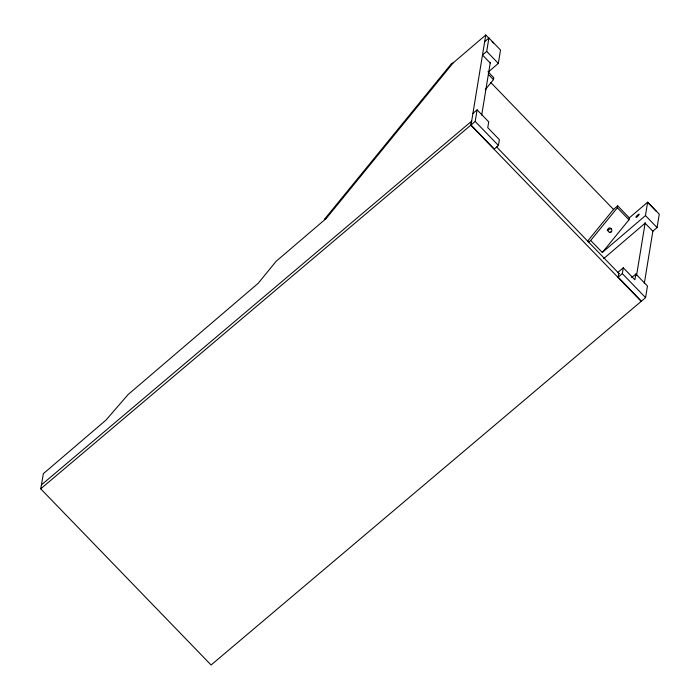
<?xml version="1.0" encoding="UTF-8"?>
<svg xmlns="http://www.w3.org/2000/svg" width="700" height="700" viewBox="0 0 700 700"><rect width="100%" height="100%" fill="white"/><g stroke="black" fill="none" stroke-linecap="round" stroke-linejoin="round"><path stroke-width="1.05" d="M41.562 484.776L471.66 121.144L470.82 125.178L641.191 301.368L211.094 665L40.722 488.819L43.374 473.655L105.962 420.123L128.1 394.546L258.178 283.308L276.141 261.293L326.217 218.47L453.206 62.842L485.765 35L489.282 38.64M472.92 113.409L477.094 109.839L488.714 121.852L487.76 127.654L499.38 139.668L498.426 145.469L494.252 149.039L471.021 125.011L485.765 35M471.021 125.011L475.195 121.441L477.094 109.839M490.227 63.026L482.484 55.02L486.71 51.406L488.906 37.992L500.517 50.006L498.321 63.42L488.364 71.934M481.696 115.15L490.332 62.387M485.258 89.705L493.456 79.651L493.78 77.718L487.97 71.715M617.365 207.786L617.68 205.852L629.3 217.866L628.985 219.8L602.315 252.481L590.695 240.468L617.365 207.786L628.985 219.8M631.68 277.576L635.854 274.015L647.465 286.02L645.566 297.623L641.392 301.192L618.161 277.165L618.8 273.306M618.161 277.165L622.335 273.604L623.289 267.803L634.9 279.816L635.854 274.015M602.315 252.481L645.461 215.582L647.657 202.16L659.278 214.174L657.081 227.596L652.855 231.201L645.111 223.195L603.671 258.632M636.58 275.319L645.216 222.556M644.324 283.325L652.96 230.562M587.528 241.264L613.506 209.423L617.68 205.852M484.68 41.606L488.906 37.992M588.613 242.252L590.695 240.468M629.3 217.866L647.657 202.16M617.671 272.606L623.289 267.803M40.722 488.819L470.82 125.178M453.206 62.842L451.57 63.534L324.581 219.17L326.217 218.47M611.109 228.576A2.284 1.951 67 0 0 607.863 229.521A2.284 1.951 67 0 0 610.549 232.295A2.284 1.951 67 0 0 611.109 228.576L607.25 230.213A2.284 1.951 67 0 1 607.609 230.676M609.464 232.549L611.389 231.735M492.1 41.554L493.509 43.006M648.392 203.175L656.136 211.181M486.71 51.406L498.321 63.42M645.461 215.582L657.081 227.596M488.381 74.392L493.456 79.651M490.814 82.539L613.812 209.737M475.195 121.441L498.426 145.469M622.335 273.604L645.566 297.623M496.641 146.982L619.316 273.84M636.983 216.869A2.284 0.49 -44 0 0 639.188 214.174A2.284 0.49 -44 0 0 636.449 216.221A2.284 0.49 -44 0 0 636.983 216.869"/></g></svg>
